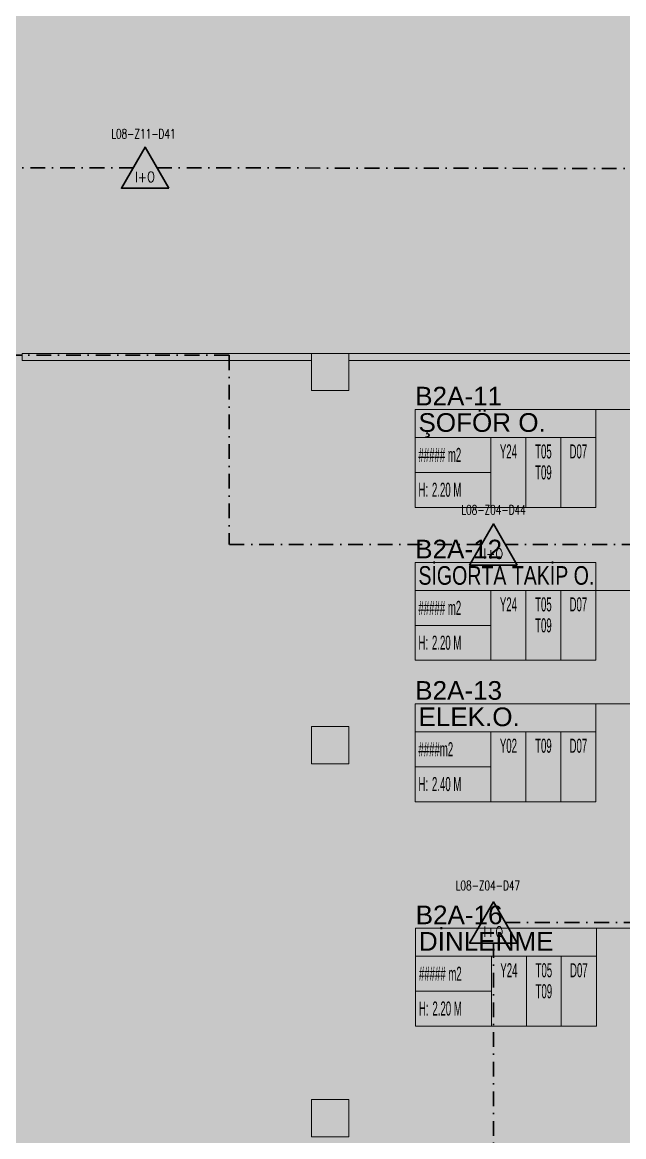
# Model space of a CAD drawing. Header units: metres. Extents: x -19121 to 152404, y -12107 to 29421.
# Drawn here: x 30340 to 31630, y 2400 to 4790 of the extents above; entities that cross this region are included whole.
import ezdxf
from ezdxf.enums import TextEntityAlignment as Align

# ---------------------------------------------------------------- set-up
doc = ezdxf.new("R2010")
doc.units = ezdxf.units.M
doc.header["$LTSCALE"] = 50
doc.header["$MEASUREMENT"] = 0
doc.linetypes.add('DASHDOT', pattern=[25.4, 12.7, -6.35, 0, -6.35])
doc.layers.get('0').update_dxf_attribs({"color": 9, "lineweight": 9})
for name, color, linetype, lineweight in [('00', 9, 'Continuous', 9), ('01', 9, 'Continuous', 9), ('06D', 9, 'Continuous', 9), ('09', 9, 'Continuous', 9), ('21_mahal200', 9, 'Continuous', 9), ('E-DEDEKTÖR NUMARALARI', 20, 'Continuous', 30), ('E-KABLO', 7, 'Continuous', 30), ('E-KOMBİNE DEDEKTÖR (ISI+OPTİK DUMAN)', 7, 'Continuous', 30)]:
    doc.layers.add(name, color=color, linetype=linetype, lineweight=lineweight)
doc.styles.add('Arial', font='arial.ttf', dxfattribs={"height": 2.5})
doc.styles.add('E-YAZI', font='txttw.shx', dxfattribs={"height": 200})
doc.styles.add('MuuM_TEXT-STANDART', font='ARIALN.TTF')
doc.dimstyles.new('MuuM_DIM200', dxfattribs={"dimscale": 20, "dimtxt": 2, "dimasz": 1, "dimexe": 1, "dimexo": 1, "dimgap": 1, "dimtad": 1, "dimdec": 1, "dimrnd": 0.5, "dimdsep": 46, "dimtxsty": 'MuuM_TEXT-STANDART', "dimblk": 'ARCHTICK', "dimcen": 0, "dimdle": 0.15, "dimclrd": 256, "dimclre": 256, "dimclrt": 256, "dimadec": 0, "dimazin": 0, "dimtfac": 5, "dimtdec": 1, "dimtix": 1, "dimtmove": 2, "dimatfit": 3, "dimldrblk": 'DOT', "dimfxl": 3, "dimfxlon": 1, "dimtolj": 1, "dimlwd": -1, "dimlwe": -1, "dimarcsym": 0})

# ---------------------------------------------------------------- blocks, each defined once
blk = doc.blocks.new('100_KOMBİNE DEDEKTÖR (ISI+OPTİK DUMAN) 085')
at = {"layer": 'E-KOMBİNE DEDEKTÖR (ISI+OPTİK DUMAN)', "color": 4}
blk.add_lwpolyline([(2.55, 0), (0, 4.42), (-2.55, 0)], close=True, dxfattribs=at)
at = {"layer": 'E-KOMBİNE DEDEKTÖR (ISI+OPTİK DUMAN)', "color": 3, "style": 'E-YAZI', "width": 0.8}
blk.add_text('I+O', height=1.102, dxfattribs=at).set_placement((-0.02, 1.22), align=Align.MIDDLE)
blk = doc.blocks.new('p-kolon_80x80')
blk.add_lwpolyline([(-40, -40), (40, -40), (40, 40), (-40, 40)], close=True)
blk = doc.blocks.new('2.Bod.Ara.Sitatik Elk.')
at = {"layer": '01'}
for p in [(3000, -4590), (3000, -5390), (3000, -6190)]:
    blk.add_blockref('p-kolon_80x80', p, dxfattribs=at)
blk = doc.blocks.new('_ArchTick')
at = {"color": 0, "linetype": 'ByBlock', "const_width": 0.15}
blk.add_lwpolyline([(-0.5, -0.5), (0.5, 0.5)], dxfattribs=at)
blk = doc.blocks.new('_Dot')
at = {"color": 0, "linetype": 'ByBlock', "lineweight": -2}
blk.add_line((-0.5, 0), (-1, 0), dxfattribs=at)
at = {"color": 0, "linetype": 'ByBlock', "const_width": 0.5}
blk.add_lwpolyline([(-0.25, 0, 1), (0.25, 0, 1)], format="xyb", close=True, dxfattribs=at)
blk = doc.blocks.new('0_roomno2')
blk.add_lwpolyline([(19.38, -10.5), (0, -10.5), (0, 0), (19.38, 0)], close=True)
for points in [[(0, -3), (19.38, -3)], [(8.12, -3), (8.12, -10.5)], [(11.88, -3), (11.88, -10.5)], [(15.62, -3), (15.62, -10.5)], [(0, -6.75), (8.12, -6.75)]]:
    blk.add_lwpolyline(points)
at = {"style": 'MuuM_TEXT-STANDART', "width": 0.6}
blk.add_text('H:', height=1.5, dxfattribs=at).set_placement((0.35, -8.61), align=Align.MIDDLE_LEFT)
at = {"style": 'Arial'}
blk.add_attdef('ODANO', (0, 1.17), '', height=2, dxfattribs=at)
blk.add_attdef('MEKANADI', text='', height=2, dxfattribs=at).set_placement((0.35, -3), align=Align.BOTTOM_LEFT)
at = {"style": 'MuuM_TEXT-STANDART', "width": 0.6}
for tag, p in [('M2', (0.35, -4.88)), ('TEMIZTAVANYUKSEKLIGI', (1.8, -8.61))]:
    blk.add_attdef(tag, text='', height=1.5, dxfattribs=at).set_placement(p, align=Align.MIDDLE_LEFT)
for tag, p in [('YER01', (10, -4.5)), ('TAVAN01', (13.75, -4.5)), ('DUVAR01', (17.5, -4.5)), ('YER02', (10, -6.75)), ('TAVAN02', (13.75, -6.75)), ('DUVAR02', (17.5, -6.75)), ('YER03', (10, -9)), ('TAVAN03', (13.75, -9)), ('DUVAR03', (17.5, -9))]:
    blk.add_attdef(tag, text='', height=1.5, dxfattribs=at).set_placement(p, align=Align.MIDDLE_CENTER)
blk = doc.blocks.new('2.Bod.Ara.Mimari Elk.')
at = {"layer": '00'}
for points in [[(2340, -4550), (2960, -4550), (2960, -4565), (2340, -4565)], [(3040, -4550), (3660, -4550), (3660, -4565), (3040, -4565)]]:
    blk.add_lwpolyline(points, close=True, dxfattribs=at)
at = {"layer": '21_mahal200'}
ref = blk.add_blockref('0_roomno2', (3182.6, -4670.3), dxfattribs=dict(at, xscale=20, yscale=20, zscale=20))
ref.add_attrib('ODANO', 'B2A-11', (3182.6, -4661.7), dxfattribs={"layer": '0', "height": 40, "style": 'Arial'})
ref.add_attrib('MEKANADI', 'ŞOFÖR O.', dxfattribs={"layer": '0', "height": 40, "style": 'Arial'}).set_placement((3189.6, -4730.3), align=Align.BOTTOM_LEFT)
ref.add_attrib('M2', '##### m2', dxfattribs={"layer": '0', "height": 30, "style": 'MuuM_TEXT-STANDART', "width": 0.6}).set_placement((3189.6, -4767.8), align=Align.MIDDLE_LEFT)
ref.add_attrib('TEMIZTAVANYUKSEKLIGI', '2.20 M', dxfattribs={"layer": '0', "height": 30, "style": 'MuuM_TEXT-STANDART', "width": 0.6}).set_placement((3218.6, -4842.5), align=Align.MIDDLE_LEFT)
ref.add_attrib('YER01', 'Y24', dxfattribs={"layer": '0', "height": 30, "style": 'MuuM_TEXT-STANDART', "width": 0.6}).set_placement((3382.6, -4760.3), align=Align.MIDDLE_CENTER)
ref.add_attrib('TAVAN01', 'T05', dxfattribs={"layer": '0', "height": 30, "style": 'MuuM_TEXT-STANDART', "width": 0.6}).set_placement((3457.6, -4760.3), align=Align.MIDDLE_CENTER)
ref.add_attrib('DUVAR01', 'D07', dxfattribs={"layer": '0', "height": 30, "style": 'MuuM_TEXT-STANDART', "width": 0.6}).set_placement((3532.6, -4760.3), align=Align.MIDDLE_CENTER)
ref.add_attrib('TAVAN02', 'T09', dxfattribs={"layer": '0', "height": 30, "style": 'MuuM_TEXT-STANDART', "width": 0.6}).set_placement((3457.6, -4805.3), align=Align.MIDDLE_CENTER)
ref = blk.add_blockref('0_roomno2', (3182.6, -4998.3), dxfattribs=dict(at, xscale=20, yscale=20, zscale=20))
ref.add_attrib('ODANO', 'B2A-12', (3182.6, -4989.7), dxfattribs={"layer": '0', "height": 40, "style": 'Arial'})
ref.add_attrib('MEKANADI', 'SİGORTA TAKİP O.', dxfattribs={"layer": '0', "height": 40, "style": 'Arial', "width": 0.75}).set_placement((3189.6, -5058.3), align=Align.BOTTOM_LEFT)
ref.add_attrib('M2', '##### m2', dxfattribs={"layer": '0', "height": 30, "style": 'MuuM_TEXT-STANDART', "width": 0.6}).set_placement((3189.6, -5095.8), align=Align.MIDDLE_LEFT)
ref.add_attrib('TEMIZTAVANYUKSEKLIGI', '2.20 M', dxfattribs={"layer": '0', "height": 30, "style": 'MuuM_TEXT-STANDART', "width": 0.6}).set_placement((3218.6, -5170.5), align=Align.MIDDLE_LEFT)
ref.add_attrib('YER01', 'Y24', dxfattribs={"layer": '0', "height": 30, "style": 'MuuM_TEXT-STANDART', "width": 0.6}).set_placement((3382.6, -5088.3), align=Align.MIDDLE_CENTER)
ref.add_attrib('TAVAN01', 'T05', dxfattribs={"layer": '0', "height": 30, "style": 'MuuM_TEXT-STANDART', "width": 0.6}).set_placement((3457.6, -5088.3), align=Align.MIDDLE_CENTER)
ref.add_attrib('DUVAR01', 'D07', dxfattribs={"layer": '0', "height": 30, "style": 'MuuM_TEXT-STANDART', "width": 0.6}).set_placement((3532.6, -5088.3), align=Align.MIDDLE_CENTER)
ref.add_attrib('TAVAN02', 'T09', dxfattribs={"layer": '0', "height": 30, "style": 'MuuM_TEXT-STANDART', "width": 0.6}).set_placement((3457.6, -5133.3), align=Align.MIDDLE_CENTER)
ref = blk.add_blockref('0_roomno2', (3182.6, -5301.5), dxfattribs=dict(at, xscale=20, yscale=20, zscale=20))
ref.add_attrib('ODANO', 'B2A-13', (3182.6, -5292.9), dxfattribs={"layer": '0', "height": 40, "style": 'Arial'})
ref.add_attrib('MEKANADI', 'ELEK.O.', dxfattribs={"layer": '0', "height": 40, "style": 'Arial'}).set_placement((3189.6, -5361.5), align=Align.BOTTOM_LEFT)
ref.add_attrib('M2', '####m2', dxfattribs={"layer": '0', "height": 30, "style": 'MuuM_TEXT-STANDART', "width": 0.6}).set_placement((3189.6, -5399), align=Align.MIDDLE_LEFT)
ref.add_attrib('TEMIZTAVANYUKSEKLIGI', '2.40 M', dxfattribs={"layer": '0', "height": 30, "style": 'MuuM_TEXT-STANDART', "width": 0.6}).set_placement((3218.6, -5473.7), align=Align.MIDDLE_LEFT)
ref.add_attrib('YER01', 'Y02', dxfattribs={"layer": '0', "height": 30, "style": 'MuuM_TEXT-STANDART', "width": 0.6}).set_placement((3382.6, -5391.5), align=Align.MIDDLE_CENTER)
ref.add_attrib('TAVAN01', 'T09', dxfattribs={"layer": '0', "height": 30, "style": 'MuuM_TEXT-STANDART', "width": 0.6}).set_placement((3457.6, -5391.5), align=Align.MIDDLE_CENTER)
ref.add_attrib('DUVAR01', 'D07', dxfattribs={"layer": '0', "height": 30, "style": 'MuuM_TEXT-STANDART', "width": 0.6}).set_placement((3532.6, -5391.5), align=Align.MIDDLE_CENTER)
ref = blk.add_blockref('0_roomno2', (3183.6, -5783), dxfattribs=dict(at, xscale=20, yscale=20, zscale=20))
ref.add_attrib('ODANO', 'B2A-16', (3183.6, -5774.3), dxfattribs={"layer": '0', "height": 40, "style": 'Arial'})
ref.add_attrib('MEKANADI', 'DİNLENME', dxfattribs={"layer": '0', "height": 40, "style": 'Arial'}).set_placement((3190.6, -5843), align=Align.BOTTOM_LEFT)
ref.add_attrib('M2', '##### m2', dxfattribs={"layer": '0', "height": 30, "style": 'MuuM_TEXT-STANDART', "width": 0.6}).set_placement((3190.6, -5880.5), align=Align.MIDDLE_LEFT)
ref.add_attrib('TEMIZTAVANYUKSEKLIGI', '2.20 M', dxfattribs={"layer": '0', "height": 30, "style": 'MuuM_TEXT-STANDART', "width": 0.6}).set_placement((3219.6, -5955.1), align=Align.MIDDLE_LEFT)
ref.add_attrib('YER01', 'Y24', dxfattribs={"layer": '0', "height": 30, "style": 'MuuM_TEXT-STANDART', "width": 0.6}).set_placement((3383.6, -5873), align=Align.MIDDLE_CENTER)
ref.add_attrib('TAVAN01', 'T05', dxfattribs={"layer": '0', "height": 30, "style": 'MuuM_TEXT-STANDART', "width": 0.6}).set_placement((3458.6, -5873), align=Align.MIDDLE_CENTER)
ref.add_attrib('DUVAR01', 'D07', dxfattribs={"layer": '0', "height": 30, "style": 'MuuM_TEXT-STANDART', "width": 0.6}).set_placement((3533.6, -5873), align=Align.MIDDLE_CENTER)
ref.add_attrib('TAVAN02', 'T09', dxfattribs={"layer": '0', "height": 30, "style": 'MuuM_TEXT-STANDART', "width": 0.6}).set_placement((3458.6, -5918), align=Align.MIDDLE_CENTER)
for points in [[(3910.5, -4670.3), (3570.1, -4670.3)], [(4170.3, -5058.3), (3570.1, -5058.3)], [(4170.3, -5301.5), (3570.1, -5301.5)], [(3793.3, -5783), (3571.1, -5783)]]:
    blk.add_leader(points, dimstyle='MuuM_DIM200', override={"dimasz": 1, "dimfxl": 10}, dxfattribs=at)

msp = doc.modelspace()

# ---------------------------------------------------------------- hatches: boundary and pattern name
at = {"layer": '09'}
h = msp.add_hatch(dxfattribs=at)
h.set_pattern_fill('DOTS', color=254, scale=500, style=0)
h.paths.add_polyline_path([(36440, 0), (35520, 0), (35525, 3280), (34820, 3280), (34820, 2400), (34470, 2400), (34470, 3000), (34820, 3000), (34820, 3280), (35525, 3280), (35525, 4080), (36440, 4080), (36440, 4815), (37107.55, 4815), (37126.22, 4852.74), (37840, 4695.28), (37840, 5012.92), (37032.01, 5412.52), (34612.68, 6498.17), (32732.97, 7160.29), (31694.58, 7435.76), (30863.59, 8784.38), (29981.24, 8784.38), (28060, 7479.72), (28040, 7466.14), (28040, 6780), (28745, 6780), (28745, 6430), (28040, 6430), (28040, 0), (28040, -500), (36440, -500)])
h.paths.add_polyline_path([(31660, 2400), (32440, 2400), (32440, 4080), (31660, 4080)], flags=16)
h.paths.add_polyline_path([(32380, 4800), (32381.57, 4800), (32381.57, 5000), (32385.54, 5000), (32385.54, 5350), (32380, 5350)], flags=16)
h.paths.add_polyline_path([(29210, 2690), (28860, 2690), (28860, 3280), (29210, 3280)], flags=16)
h.paths.add_polyline_path([(33355, 6040), (32690, 6040), (32690, 6390), (33355, 6390), (33355, 6670)], flags=16)

# ---------------------------------------------------------------- linework, layer by layer
at = {"layer": 'E-KABLO', "color": 6, "linetype": 'DASHDOT', "ltscale": 0.05}
for p, q in [((29466.89, 4478.16), (30577.97, 4478.16)), ((30628.95, 4478.08), (31740.03, 4476.25)), ((30783.57, 4076.03), (28450.34, 4076.03)), ((30783.57, 4076.03), (30783.57, 3670.09)), ((31324.84, 3670.09), (30783.57, 3670.09)), ((31721.35, 3670.17), (31375.85, 3670.17)), ((31375.85, 2859.49), (31797.47, 2859.49)), ((31350.34, 2815.25), (31350.34, 2103.57))]:
    msp.add_line(p, q, dxfattribs=at)

# ---------------------------------------------------------------- block references
at = {"layer": '06D'}
for name in ['2.Bod.Ara.Sitatik Elk.', '2.Bod.Ara.Mimari Elk.']:
    msp.add_blockref(name, (28000, 8630), dxfattribs=at)
at = {"layer": 'E-KOMBİNE DEDEKTÖR (ISI+OPTİK DUMAN)', "xscale": 20, "yscale": 20, "zscale": 20}
for p in [(30603.45, 4433.92), (31350.34, 3625.93), (31350.34, 2815.25)]:
    msp.add_blockref('100_KOMBİNE DEDEKTÖR (ISI+OPTİK DUMAN) 085', p, dxfattribs=at)

# ---------------------------------------------------------------- texts
at = {"layer": 'E-DEDEKTÖR NUMARALARI', "style": 'E-YAZI', "width": 0.7}
for s, p in [('L08-Z11-D41', (30530.73, 4540.88)), ('L08-Z04-D44', (31281.63, 3734.32)), ('L08-Z04-D47', (31269.47, 2928.76))]:
    msp.add_text(s, height=20, dxfattribs=at).set_placement(p)

doc.saveas('drawing.dxf')
